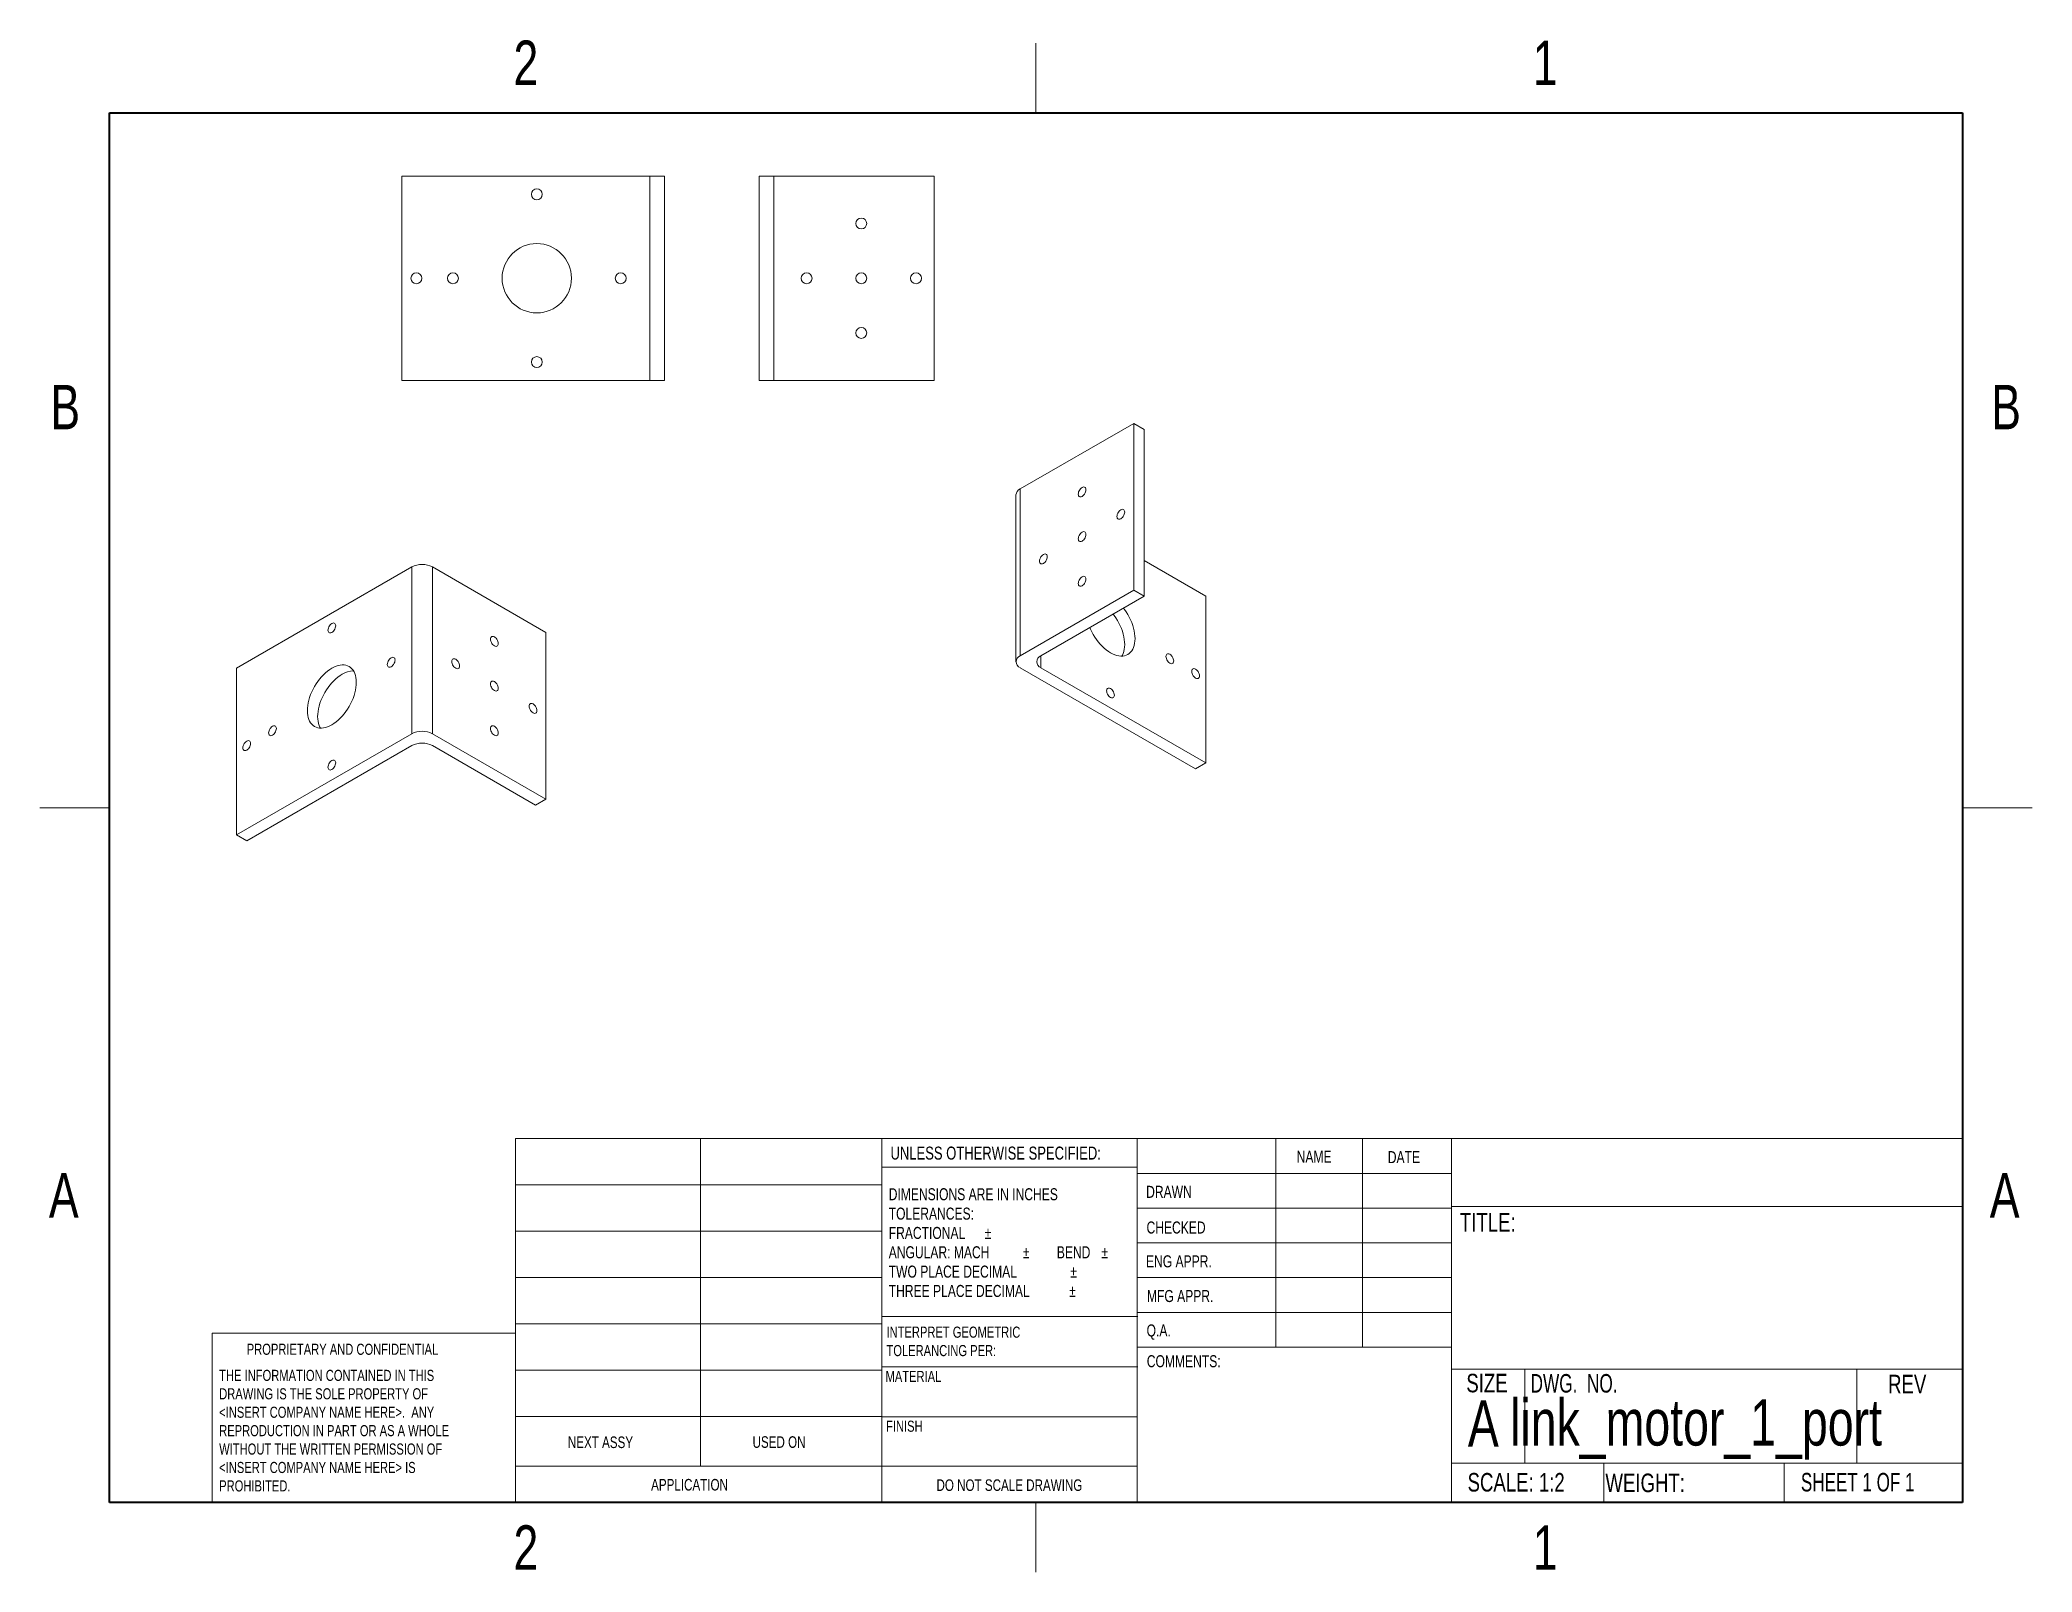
# Model space of a CAD drawing. Header units: millimetres. Extents: x 6 to 552, y 6 to 426.
import ezdxf

# ---------------------------------------------------------------- set-up
doc = ezdxf.new("R2010")
doc.units = ezdxf.units.MM
doc.header["$LTSCALE"] = 2
doc.styles.add('SLDTEXTSTYLE0', font='TXT', dxfattribs={"width": 0.75})
doc.styles.add('SLDTEXTSTYLE1', font='TXT', dxfattribs={"width": 0.6875})
doc.styles.add('SLDTEXTSTYLE2', font='TXT', dxfattribs={"width": 0.694444})

# ---------------------------------------------------------------- blocks, each defined once
blk = doc.blocks.new('SW_NOTE_0')
at = {"color": 0, "linetype": 'Continuous', "lineweight": 0, "char_height": 3.048, "attachment_point": 1, "style": 'SLDTEXTSTYLE0'}
for s, insert in [('INTERPRET GEOMETRIC', (0, 3.93)), ('TOLERANCING PER:', (0, -1.12))]:
    blk.add_mtext(s, dxfattribs=dict(at, insert=insert))
blk = doc.blocks.new('SW_NOTE_1')
at = {"color": 0, "linetype": 'Continuous', "lineweight": 0, "char_height": 3.302, "attachment_point": 1, "style": 'SLDTEXTSTYLE0'}
for s, insert in [('DIMENSIONS ARE IN INCHES', (0, 4.26)), ('TOLERANCES:', (0, -1.05)), ('FRACTIONAL', (0, -6.35)), ('%%p', (26.29, -6.35)), ('ANGULAR: MACH', (0, -11.65)), ('%%p', (36.75, -11.65)), ('BEND', (46.08, -11.65)), ('%%p', (58.31, -11.65)), ('TWO PLACE DECIMAL', (0, -16.95)), ('%%p', (49.76, -16.95)), ('THREE PLACE DECIMAL', (0, -22.25)), ('%%p', (49.47, -22.25))]:
    blk.add_mtext(s, dxfattribs=dict(at, insert=insert))
blk = doc.blocks.new('SW_NOTE_2')
at = {"color": 0, "linetype": 'Continuous', "lineweight": 0, "char_height": 3.048, "attachment_point": 1, "style": 'SLDTEXTSTYLE0'}
for s, insert in [('THE INFORMATION CONTAINED IN THIS', (0, 3.93)), ('DRAWING IS THE SOLE PROPERTY OF', (0, -1.12)), ('<INSERT COMPANY NAME HERE>.  ANY', (0, -6.17)), ('WITHOUT THE WRITTEN PERMISSION OF', (0, -16.26)), ('REPRODUCTION IN PART OR AS A WHOLE', (0, -11.21)), ('<INSERT COMPANY NAME HERE> IS', (0, -21.31)), ('PROHIBITED.', (0, -26.36))]:
    blk.add_mtext(s, dxfattribs=dict(at, insert=insert))

msp = doc.modelspace()

# ---------------------------------------------------------------- linework, layer by layer
at = {"color": 7, "linetype": 'Continuous', "lineweight": 15}
for p, q in [((279.4, 425.45), (279.4, 406.4)), ((279.4, 406.4), (279.4, 425.45)), ((105.57, 389.03), (105.57, 333.03)), ((173.57, 389.03), (105.57, 389.03)), ((173.57, 333.03), (173.57, 389.03)), ((173.57, 389.03), (177.57, 389.03)), ((177.57, 389.03), (177.57, 333.03)), ((203.51, 333.03), (203.51, 389.03)), ((203.51, 389.03), (207.51, 389.03)), ((207.51, 389.03), (207.51, 333.03)), ((251.51, 389.03), (207.51, 389.03)), ((251.51, 389.03), (251.51, 333.03)), ((173.57, 333.03), (105.57, 333.03)), ((177.57, 333.03), (173.57, 333.03)), ((207.51, 333.03), (203.51, 333.03)), ((251.51, 333.03), (207.51, 333.03)), ((306.18, 321.23), (275.07, 303.26)), ((309.01, 319.59), (306.18, 321.23)), ((306.18, 321.23), (306.18, 275.5)), ((309.01, 319.59), (309.01, 273.87)), ((273.9, 301.63), (273.9, 255.91)), ((275.07, 303.26), (275.07, 257.54)), ((108.31, 281.89), (60.22, 254.13)), ((108.31, 236.17), (108.31, 281.89)), ((113.96, 281.89), (113.96, 236.17)), ((145.08, 263.93), (113.96, 281.89)), ((325.98, 273.87), (309.01, 283.67)), ((306.18, 275.5), (275.07, 257.54)), ((280.73, 257.54), (309.01, 273.87)), ((309.01, 273.87), (306.18, 275.5)), ((325.98, 273.87), (325.98, 228.15)), ((145.08, 263.93), (145.08, 218.2)), ((60.22, 254.13), (60.22, 208.41)), ((275.07, 254.27), (323.15, 226.52)), ((325.98, 228.15), (280.73, 254.27)), ((108.31, 236.17), (60.22, 208.41)), ((145.08, 218.2), (113.96, 236.17)), ((63.05, 206.78), (108.31, 232.9)), ((113.96, 232.9), (142.25, 216.57)), ((323.15, 226.52), (325.98, 228.15)), ((6.35, 215.9), (25.4, 215.9)), ((25.4, 215.9), (6.35, 215.9)), ((142.25, 216.57), (145.08, 218.2)), ((552.45, 215.9), (533.4, 215.9)), ((533.4, 215.9), (552.45, 215.9)), ((60.22, 208.41), (63.05, 206.78)), ((279.4, 6.35), (279.4, 25.4)), ((279.4, 25.4), (279.4, 6.35))]:
    msp.add_line(p, q, dxfattribs=at)
at = {"color": 7, "linetype": 'Continuous', "lineweight": 40}
for p, q in [((25.4, 25.4), (25.4, 406.4)), ((25.4, 406.4), (533.4, 406.4)), ((533.4, 406.4), (533.4, 25.4)), ((533.4, 25.4), (25.4, 25.4))]:
    msp.add_line(p, q, dxfattribs=at)
at = {"color": 8, "linetype": 'Continuous', "lineweight": 15}
msp.add_line((280.73, 257.54), (280.73, 254.27), dxfattribs=at)
at = {"color": 7, "linetype": 'Continuous', "lineweight": 0}
for p, q in [((136.71, 125.19), (533.4, 125.19)), ((136.71, 25.4), (136.71, 125.19)), ((187.41, 125.19), (187.41, 35.37)), ((237.15, 25.4), (237.15, 125.19)), ((307.1, 125.19), (307.1, 25.4)), ((345.12, 125.19), (345.12, 68.04)), ((368.92, 125.19), (368.92, 68.04)), ((393.26, 125.19), (393.26, 25.4)), ((307.1, 117.35), (237.15, 117.35)), ((307.1, 115.66), (393.26, 115.66)), ((136.71, 112.49), (237.15, 112.49)), ((307.1, 106.14), (393.26, 106.14)), ((393.26, 106.54), (533.4, 106.54)), ((136.71, 99.79), (237.15, 99.79)), ((307.1, 96.61), (393.26, 96.61)), ((136.71, 87.09), (237.15, 87.09)), ((393.26, 87.09), (307.1, 87.09)), ((393.26, 77.56), (307.1, 77.56)), ((53.54, 25.4), (53.54, 71.85)), ((136.71, 71.85), (53.54, 71.85)), ((136.71, 74.39), (237.15, 74.39)), ((237.15, 76.39), (307.33, 76.39)), ((393.26, 68.04), (307.33, 68.04)), ((136.71, 61.69), (237.15, 61.69)), ((237.15, 62.67), (307.33, 62.67)), ((393.26, 61.97), (533.4, 61.97)), ((413.35, 61.97), (413.35, 36.21)), ((504.35, 61.97), (504.35, 36.21)), ((136.71, 48.99), (237.15, 48.99)), ((237.15, 48.96), (307.1, 48.96)), ((136.71, 35.37), (307.1, 35.37)), ((393.26, 36.21), (533.4, 36.21)), ((435.07, 36.21), (435.07, 25.4)), ((484.45, 36.21), (484.45, 25.4))]:
    msp.add_line(p, q, dxfattribs=at)
at = {"color": 7, "linetype": 'Continuous', "lineweight": 15, "flags": 128}
for points in [[(292.04, 303.67), (292.28, 303.78), (292.5, 303.82), (292.7, 303.79), (292.87, 303.69), (293, 303.53), (293.08, 303.32), (293.1, 303.06), (293.08, 302.77), (293, 302.47), (292.87, 302.16), (292.7, 301.87), (292.5, 301.61), (292.28, 301.39), (292.04, 301.22), (291.81, 301.12), (291.58, 301.08), (291.38, 301.11), (291.21, 301.2), (291.09, 301.36), (291.01, 301.58), (290.98, 301.83), (291.01, 302.12), (291.09, 302.43), (291.21, 302.73), (291.38, 303.02), (291.58, 303.28), (291.81, 303.5), (292.04, 303.67)], [(302.65, 297.55), (302.88, 297.65), (303.11, 297.69), (303.31, 297.66), (303.48, 297.56), (303.6, 297.4), (303.68, 297.19), (303.71, 296.93), (303.68, 296.65), (303.6, 296.34), (303.48, 296.04), (303.31, 295.75), (303.11, 295.48), (302.88, 295.26), (302.65, 295.1), (302.41, 294.99), (302.19, 294.95), (301.99, 294.98), (301.82, 295.08), (301.69, 295.24), (301.61, 295.45), (301.59, 295.71), (301.61, 296), (301.69, 296.3), (301.82, 296.61), (301.99, 296.9), (302.19, 297.16), (302.41, 297.38), (302.65, 297.55)], [(292.04, 291.42), (292.28, 291.53), (292.5, 291.57), (292.7, 291.54), (292.87, 291.44), (293, 291.28), (293.08, 291.07), (293.1, 290.81), (293.08, 290.52), (293, 290.22), (292.87, 289.91), (292.7, 289.62), (292.5, 289.36), (292.28, 289.14), (292.04, 288.97), (291.81, 288.87), (291.58, 288.83), (291.38, 288.86), (291.21, 288.96), (291.09, 289.12), (291.01, 289.33), (290.98, 289.59), (291.01, 289.87), (291.09, 290.18), (291.21, 290.48), (291.38, 290.77), (291.58, 291.04), (291.81, 291.26), (292.04, 291.42)], [(281.43, 285.3), (281.67, 285.41), (281.89, 285.44), (282.1, 285.41), (282.26, 285.32), (282.39, 285.16), (282.47, 284.95), (282.5, 284.69), (282.47, 284.4), (282.39, 284.1), (282.26, 283.79), (282.1, 283.5), (281.89, 283.24), (281.67, 283.02), (281.43, 282.85), (281.2, 282.75), (280.97, 282.71), (280.77, 282.74), (280.61, 282.83), (280.48, 282.99), (280.4, 283.21), (280.37, 283.46), (280.4, 283.75), (280.48, 284.06), (280.61, 284.36), (280.77, 284.65), (280.97, 284.91), (281.2, 285.13), (281.43, 285.3)], [(292.04, 279.18), (292.28, 279.28), (292.5, 279.32), (292.7, 279.29), (292.87, 279.19), (293, 279.03), (293.08, 278.82), (293.1, 278.56), (293.08, 278.27), (293, 277.97), (292.87, 277.67), (292.7, 277.37), (292.5, 277.11), (292.28, 276.89), (292.04, 276.73), (291.81, 276.62), (291.58, 276.58), (291.38, 276.61), (291.21, 276.71), (291.09, 276.87), (291.01, 277.08), (290.98, 277.34), (291.01, 277.63), (291.09, 277.93), (291.21, 278.24), (291.38, 278.53), (291.58, 278.79), (291.81, 279.01), (292.04, 279.18)], [(294.13, 265.28), (294.32, 264.84), (294.67, 264.1), (295.07, 263.37), (295.5, 262.67), (295.97, 261.98), (296.46, 261.34), (296.98, 260.72), (297.52, 260.15), (298.08, 259.63), (298.65, 259.15), (299.23, 258.73), (299.82, 258.36), (300.41, 258.05), (300.99, 257.8), (301.56, 257.62), (302.12, 257.5), (302.66, 257.45), (303.18, 257.46), (303.67, 257.54), (304.14, 257.68), (304.57, 257.89), (304.97, 258.16), (305.32, 258.49), (305.64, 258.88), (305.91, 259.32), (306.13, 259.82), (306.31, 260.36), (306.44, 260.95), (306.51, 261.58), (306.54, 262.24), (306.51, 262.93), (306.44, 263.64), (306.31, 264.38), (306.13, 265.12), (305.91, 265.88), (305.64, 266.63), (305.32, 267.39), (304.97, 268.13), (304.57, 268.86), (304.14, 269.56), (303.67, 270.24), (303.39, 270.62)], [(302.94, 257.44), (303.08, 257.69), (303.3, 258.18), (303.48, 258.73), (303.61, 259.32), (303.68, 259.94), (303.71, 260.6), (303.68, 261.29), (303.61, 262.01), (303.48, 262.74), (303.3, 263.49), (303.08, 264.25), (302.81, 265), (302.49, 265.75), (302.14, 266.5), (301.74, 267.22), (301.31, 267.93), (300.84, 268.61), (300.56, 268.99)], [(86.39, 266.38), (86.62, 266.49), (86.85, 266.52), (87.05, 266.49), (87.22, 266.4), (87.34, 266.24), (87.42, 266.02), (87.45, 265.77), (87.42, 265.48), (87.34, 265.18), (87.22, 264.87), (87.05, 264.58), (86.85, 264.32), (86.62, 264.1), (86.39, 263.93), (86.15, 263.82), (85.93, 263.79), (85.73, 263.82), (85.56, 263.91), (85.43, 264.07), (85.35, 264.29), (85.33, 264.54), (85.35, 264.83), (85.43, 265.13), (85.56, 265.44), (85.73, 265.73), (85.93, 265.99), (86.15, 266.21), (86.39, 266.38)], [(130.93, 262.7), (131.17, 262.54), (131.4, 262.32), (131.6, 262.06), (131.76, 261.76), (131.89, 261.46), (131.97, 261.16), (132, 260.87), (131.97, 260.61), (131.89, 260.4), (131.76, 260.24), (131.6, 260.14), (131.4, 260.11), (131.17, 260.15), (130.93, 260.26), (130.7, 260.42), (130.47, 260.64), (130.27, 260.9), (130.11, 261.2), (129.98, 261.5), (129.9, 261.8), (129.87, 262.09), (129.9, 262.35), (129.98, 262.56), (130.11, 262.72), (130.27, 262.82), (130.47, 262.85), (130.7, 262.81), (130.93, 262.7)], [(102.65, 256.99), (102.89, 257.09), (103.11, 257.13), (103.31, 257.1), (103.48, 257.01), (103.61, 256.85), (103.68, 256.63), (103.71, 256.38), (103.68, 256.09), (103.61, 255.78), (103.48, 255.48), (103.31, 255.19), (103.11, 254.93), (102.89, 254.71), (102.65, 254.54), (102.41, 254.43), (102.19, 254.39), (101.99, 254.42), (101.82, 254.52), (101.7, 254.68), (101.62, 254.89), (101.59, 255.15), (101.62, 255.44), (101.7, 255.74), (101.82, 256.05), (101.99, 256.34), (102.19, 256.6), (102.41, 256.82), (102.65, 256.99)], [(120.33, 256.58), (120.56, 256.41), (120.79, 256.19), (120.99, 255.93), (121.16, 255.64), (121.28, 255.33), (121.36, 255.03), (121.39, 254.74), (121.36, 254.49), (121.28, 254.27), (121.16, 254.11), (120.99, 254.02), (120.79, 253.99), (120.56, 254.02), (120.33, 254.13), (120.09, 254.3), (119.87, 254.52), (119.67, 254.78), (119.5, 255.07), (119.37, 255.38), (119.29, 255.68), (119.27, 255.97), (119.29, 256.22), (119.37, 256.44), (119.5, 256.6), (119.67, 256.69), (119.87, 256.72), (120.09, 256.69), (120.33, 256.58)], [(316.08, 257.95), (315.85, 258.06), (315.62, 258.1), (315.42, 258.07), (315.25, 257.97), (315.13, 257.81), (315.05, 257.6), (315.02, 257.34), (315.05, 257.05), (315.13, 256.75), (315.25, 256.44), (315.42, 256.15), (315.62, 255.89), (315.85, 255.67), (316.08, 255.5), (316.32, 255.4), (316.54, 255.36), (316.74, 255.39), (316.91, 255.48), (317.04, 255.64), (317.12, 255.86), (317.14, 256.11), (317.12, 256.4), (317.04, 256.71), (316.91, 257.01), (316.74, 257.3), (316.54, 257.56), (316.32, 257.78), (316.08, 257.95)], [(86.39, 254.13), (86.97, 254.44), (87.55, 254.69), (88.13, 254.87), (88.68, 254.99), (89.23, 255.04), (89.75, 255.03), (90.24, 254.95), (90.71, 254.81), (91.14, 254.6), (91.53, 254.33), (91.89, 254), (92.2, 253.61), (92.48, 253.17), (92.7, 252.67), (92.88, 252.13), (93, 251.54), (93.08, 250.91), (93.1, 250.25), (93.08, 249.56), (93, 248.85), (92.88, 248.11), (92.7, 247.37), (92.48, 246.61), (92.2, 245.85), (91.89, 245.1), (91.53, 244.36), (91.14, 243.63), (90.71, 242.92), (90.24, 242.24), (89.75, 241.6), (89.23, 240.98), (88.68, 240.41), (88.13, 239.89), (87.55, 239.41), (86.97, 238.98), (86.39, 238.62), (85.8, 238.31), (85.22, 238.06), (84.65, 237.88), (84.09, 237.76), (83.55, 237.71), (83.03, 237.72), (82.53, 237.8), (82.07, 237.94), (81.64, 238.15), (81.24, 238.42), (80.88, 238.75), (80.57, 239.14), (80.3, 239.58), (80.07, 240.08), (79.9, 240.62), (79.77, 241.21), (79.7, 241.84), (79.67, 242.5), (79.7, 243.19), (79.77, 243.9), (79.9, 244.64), (80.07, 245.38), (80.3, 246.14), (80.57, 246.89), (80.88, 247.65), (81.24, 248.39), (81.64, 249.12), (82.07, 249.82), (82.53, 250.5), (83.03, 251.15), (83.55, 251.77), (84.09, 252.34), (84.65, 252.86), (85.22, 253.34), (85.8, 253.76), (86.39, 254.13)], [(83.27, 237.7), (83.13, 237.95), (82.9, 238.44), (82.73, 238.99), (82.6, 239.58), (82.52, 240.2), (82.5, 240.86), (82.52, 241.55), (82.6, 242.27), (82.73, 243), (82.9, 243.75), (83.13, 244.51), (83.4, 245.26), (83.71, 246.01), (84.07, 246.76), (84.47, 247.48), (84.9, 248.19), (85.36, 248.87), (85.86, 249.52), (86.38, 250.13), (86.92, 250.7), (87.48, 251.23), (88.05, 251.71), (88.63, 252.13), (89.22, 252.5)], [(323.15, 253.87), (322.92, 253.97), (322.69, 254.01), (322.49, 253.98), (322.32, 253.89), (322.2, 253.73), (322.12, 253.51), (322.09, 253.26), (322.12, 252.97), (322.2, 252.66), (322.32, 252.36), (322.49, 252.07), (322.69, 251.81), (322.92, 251.59), (323.15, 251.42), (323.39, 251.31), (323.61, 251.27), (323.82, 251.3), (323.98, 251.4), (324.11, 251.56), (324.19, 251.77), (324.21, 252.03), (324.19, 252.32), (324.11, 252.62), (323.98, 252.93), (323.82, 253.22), (323.61, 253.48), (323.39, 253.7), (323.15, 253.87)], [(130.93, 250.46), (131.17, 250.29), (131.4, 250.07), (131.6, 249.81), (131.76, 249.52), (131.89, 249.21), (131.97, 248.91), (132, 248.62), (131.97, 248.36), (131.89, 248.15), (131.76, 247.99), (131.6, 247.89), (131.4, 247.86), (131.17, 247.9), (130.93, 248.01), (130.7, 248.17), (130.47, 248.39), (130.27, 248.66), (130.11, 248.95), (129.98, 249.25), (129.9, 249.56), (129.87, 249.84), (129.9, 250.1), (129.98, 250.32), (130.11, 250.47), (130.27, 250.57), (130.47, 250.6), (130.7, 250.56), (130.93, 250.46)], [(299.82, 248.56), (299.58, 248.66), (299.36, 248.7), (299.16, 248.67), (298.99, 248.58), (298.86, 248.42), (298.79, 248.2), (298.76, 247.95), (298.79, 247.66), (298.86, 247.35), (298.99, 247.05), (299.16, 246.76), (299.36, 246.5), (299.58, 246.28), (299.82, 246.11), (300.06, 246), (300.28, 245.97), (300.48, 245.99), (300.65, 246.09), (300.78, 246.25), (300.85, 246.46), (300.88, 246.72), (300.85, 247.01), (300.78, 247.31), (300.65, 247.62), (300.48, 247.91), (300.28, 248.17), (300.06, 248.39), (299.82, 248.56)], [(141.54, 244.33), (141.78, 244.17), (142, 243.95), (142.2, 243.68), (142.37, 243.39), (142.5, 243.09), (142.58, 242.78), (142.6, 242.5), (142.58, 242.24), (142.5, 242.03), (142.37, 241.87), (142.2, 241.77), (142, 241.74), (141.78, 241.78), (141.54, 241.88), (141.31, 242.05), (141.08, 242.27), (140.88, 242.53), (140.71, 242.82), (140.59, 243.13), (140.51, 243.43), (140.48, 243.72), (140.51, 243.98), (140.59, 244.19), (140.71, 244.35), (140.88, 244.45), (141.08, 244.48), (141.31, 244.44), (141.54, 244.33)], [(70.12, 238.21), (70.36, 238.32), (70.58, 238.36), (70.79, 238.33), (70.95, 238.23), (71.08, 238.07), (71.16, 237.86), (71.18, 237.6), (71.16, 237.31), (71.08, 237.01), (70.95, 236.7), (70.79, 236.41), (70.58, 236.15), (70.36, 235.93), (70.12, 235.76), (69.89, 235.66), (69.66, 235.62), (69.46, 235.65), (69.29, 235.74), (69.17, 235.9), (69.09, 236.12), (69.06, 236.37), (69.09, 236.66), (69.17, 236.97), (69.29, 237.27), (69.46, 237.56), (69.66, 237.82), (69.89, 238.04), (70.12, 238.21)], [(130.93, 238.21), (131.17, 238.04), (131.4, 237.82), (131.6, 237.56), (131.76, 237.27), (131.89, 236.96), (131.97, 236.66), (132, 236.37), (131.97, 236.11), (131.89, 235.9), (131.76, 235.74), (131.6, 235.64), (131.4, 235.61), (131.17, 235.65), (130.93, 235.76), (130.7, 235.93), (130.47, 236.15), (130.27, 236.41), (130.11, 236.7), (129.98, 237), (129.9, 237.31), (129.87, 237.6), (129.9, 237.85), (129.98, 238.07), (130.11, 238.23), (130.27, 238.32), (130.47, 238.35), (130.7, 238.31), (130.93, 238.21)], [(63.05, 234.13), (63.29, 234.23), (63.51, 234.27), (63.71, 234.24), (63.88, 234.15), (64.01, 233.99), (64.09, 233.77), (64.11, 233.52), (64.09, 233.23), (64.01, 232.92), (63.88, 232.62), (63.71, 232.33), (63.51, 232.07), (63.29, 231.85), (63.05, 231.68), (62.82, 231.57), (62.59, 231.53), (62.39, 231.56), (62.22, 231.66), (62.1, 231.82), (62.02, 232.03), (61.99, 232.29), (62.02, 232.58), (62.1, 232.88), (62.22, 233.19), (62.39, 233.48), (62.59, 233.74), (62.82, 233.96), (63.05, 234.13)], [(86.39, 228.82), (86.62, 228.92), (86.85, 228.96), (87.05, 228.93), (87.22, 228.84), (87.34, 228.68), (87.42, 228.46), (87.45, 228.21), (87.42, 227.92), (87.34, 227.61), (87.22, 227.31), (87.05, 227.02), (86.85, 226.76), (86.62, 226.54), (86.39, 226.37), (86.15, 226.26), (85.93, 226.22), (85.73, 226.25), (85.56, 226.35), (85.43, 226.51), (85.35, 226.72), (85.33, 226.98), (85.35, 227.27), (85.43, 227.57), (85.56, 227.88), (85.73, 228.17), (85.93, 228.43), (86.15, 228.65), (86.39, 228.82)]]:
    msp.add_lwpolyline(points, dxfattribs=at)
at = {"color": 7, "linetype": 'Continuous', "lineweight": 15}
for centre, radius in [((142.57, 384.03), 1.5), ((231.51, 376.03), 1.5), ((142.57, 361.03), 9.5), ((109.57, 361.03), 1.5), ((119.57, 361.03), 1.5), ((165.57, 361.03), 1.5), ((216.51, 361.03), 1.5), ((231.51, 361.03), 1.5), ((246.51, 361.03), 1.5), ((231.51, 346.03), 1.5), ((142.57, 338.03), 1.5)]:
    msp.add_circle(centre, radius, dxfattribs=at)
for centre, radius, start, end in [((275.88, 301.44), 1.99, 114.0681, 174.6117), ((111.14, 276.46), 6.12, 62.4914, 117.5086), ((275.71, 255.91), 1.75, 111.2683, 248.7317), ((281.36, 255.91), 1.75, 111.2683, 248.7317), ((92.39, 247.44), 5.97, 90.5264, 122.1182), ((111.14, 230.73), 6.12, 62.4914, 117.5086), ((111.14, 227.47), 6.12, 62.4914, 117.5086)]:
    msp.add_arc(centre, radius, start, end, dxfattribs=at)

# ---------------------------------------------------------------- block references
at = {"color": 7, "linetype": 'Continuous', "lineweight": 0}
for name, p in [('SW_NOTE_1', (239.03, 107.33)), ('SW_NOTE_0', (238.42, 69.73)), ('SW_NOTE_2', (55.51, 57.88))]:
    msp.add_blockref(name, p, dxfattribs=at)

# ---------------------------------------------------------------- texts
for s, insert, char_height, attachment_point, style in [('2', (139.58, 426.18), 12.19, 2, 'SLDTEXTSTYLE0'), ('1', (418.98, 426.18), 12.19, 2, 'SLDTEXTSTYLE0'), ('B', (13.31, 331.8), 12.19, 2, 'SLDTEXTSTYLE0'), ('B', (545.31, 331.8), 12.19, 2, 'SLDTEXTSTYLE0'), ('UNLESS OTHERWISE SPECIFIED:', (239.52, 123), 3.556, 1, 'SLDTEXTSTYLE0'), ('NAME', (350.85, 121.85), 3.302, 1, 'SLDTEXTSTYLE0'), ('DATE', (375.83, 121.76), 3.302, 1, 'SLDTEXTSTYLE0'), ('A', (12.91, 115.73), 12.19, 2, 'SLDTEXTSTYLE0'), ('A', (544.91, 115.73), 12.19, 2, 'SLDTEXTSTYLE0'), ('DRAWN', (309.59, 112.25), 3.302, 1, 'SLDTEXTSTYLE0'), ('TITLE:', (395.59, 104.79), 5.08, 1, 'SLDTEXTSTYLE0'), ('CHECKED', (309.7, 102.47), 3.302, 1, 'SLDTEXTSTYLE0'), ('ENG APPR.', (309.55, 93.2), 3.302, 1, 'SLDTEXTSTYLE0'), ('MFG APPR.', (309.81, 83.69), 3.302, 1, 'SLDTEXTSTYLE0'), ('Q.A.', (309.72, 74.25), 3.302, 1, 'SLDTEXTSTYLE0'), ('PROPRIETARY AND CONFIDENTIAL', (63.06, 68.97), 3.048, 1, 'SLDTEXTSTYLE0'), ('COMMENTS:', (309.77, 65.82), 3.302, 1, 'SLDTEXTSTYLE0'), ('MATERIAL', (238.16, 61.51), 3.048, 1, 'SLDTEXTSTYLE0'), ('SIZE', (397.36, 60.72), 5.08, 1, 'SLDTEXTSTYLE0'), ('DWG.  NO.', (414.96, 60.65), 5.08, 1, 'SLDTEXTSTYLE2'), ('REV', (512.97, 60.45), 5.08, 1, 'SLDTEXTSTYLE0'), ('A', (397.76, 53.45), 12.7, 1, 'SLDTEXTSTYLE0'), ('link_motor_1_port', (460.32, 53.75), 12.7, 2, 'SLDTEXTSTYLE0'), ('FINISH', (238.3, 47.88), 3.048, 1, 'SLDTEXTSTYLE0'), ('NEXT ASSY', (151.08, 43.54), 3.175, 1, 'SLDTEXTSTYLE0'), ('USED ON', (201.71, 43.6), 3.175, 1, 'SLDTEXTSTYLE0'), ('SCALE: 1:2', (397.7, 33.53), 5.08, 1, 'SLDTEXTSTYLE0'), ('WEIGHT:', (435.48, 33.36), 5.08, 1, 'SLDTEXTSTYLE0'), ('SHEET 1 OF 1', (489.06, 33.55), 5.08, 1, 'SLDTEXTSTYLE1'), ('APPLICATION', (173.9, 31.9), 3.175, 1, 'SLDTEXTSTYLE0'), ('DO NOT SCALE DRAWING', (272.11, 31.79), 3.175, 2, 'SLDTEXTSTYLE0'), ('2', (139.58, 19.18), 12.19, 2, 'SLDTEXTSTYLE0'), ('1', (418.98, 19.18), 12.19, 2, 'SLDTEXTSTYLE0')]:
    msp.add_mtext(s, dxfattribs=dict(at, insert=insert, char_height=char_height, attachment_point=attachment_point, style=style))

doc.saveas('drawing.dxf')
